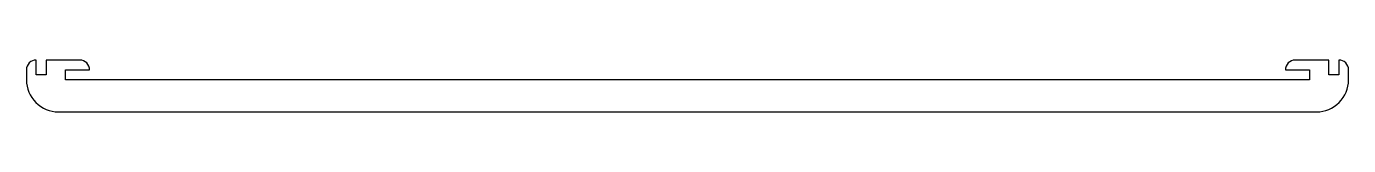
# Model space of a CAD drawing. Header units: millimetres. Extents: x -207 to 207, y -13 to 3.
import ezdxf

# ---------------------------------------------------------------- set-up
doc = ezdxf.new("R2010")
doc.units = ezdxf.units.MM
doc.layers.get('0').update_dxf_attribs({"linetype": 'CONTINUOUS'})

msp = doc.modelspace()

# ---------------------------------------------------------------- linework, layer by layer
msp.add_lwpolyline([(-196.73, -13.18), (196.73, -13.18, 0.414214), (206.73, -3.18), (206.73, 0, 0.420084), (203.67, 3), (203.67, -1.59), (200.61, -1.59), (200.61, 3), (190, 3, 0.420084), (187, -0.06), (194.5, -0.06), (194.5, -3.12), (-194.5, -3.12), (-194.5, -0.06), (-187, -0.06, 0.420084), (-190, 3), (-200.61, 3), (-200.61, -1.59), (-203.67, -1.59), (-203.67, 3, 0.420084), (-206.73, 0), (-206.73, -3.18, 0.414214)], format="xyb", close=True)

doc.saveas('drawing.dxf')
